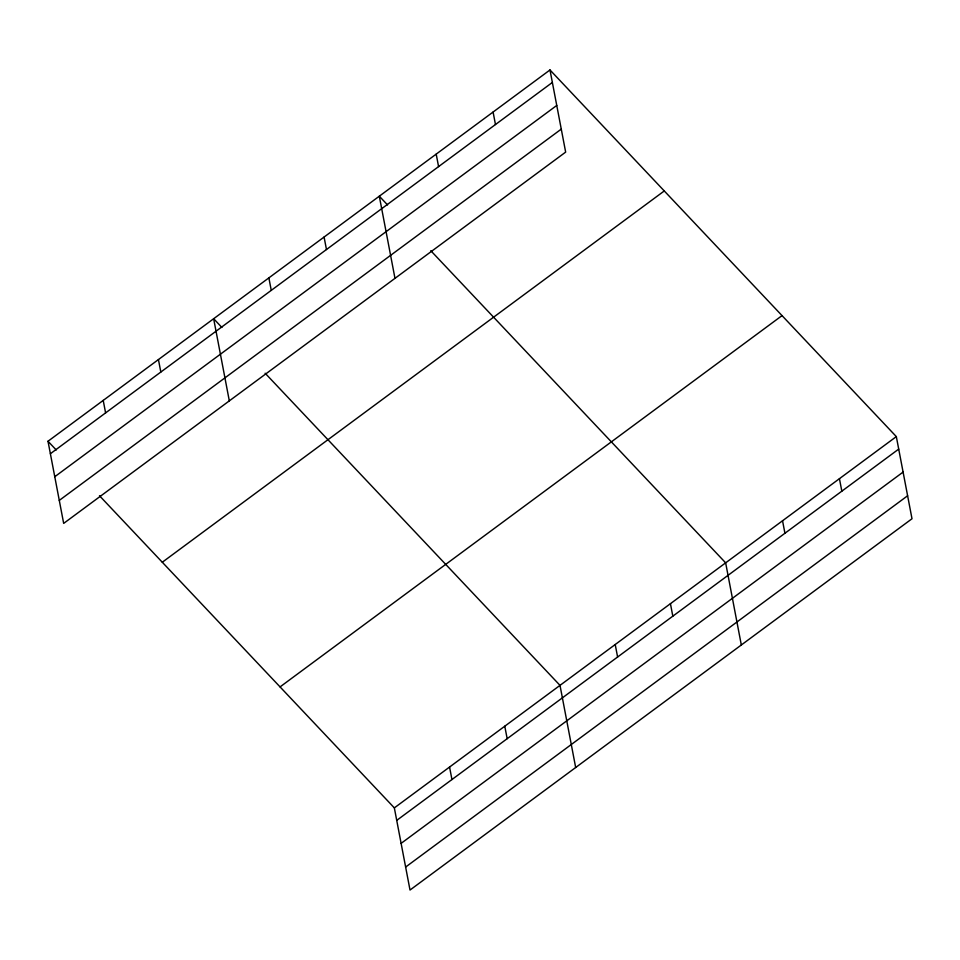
<?xml version="1.0" encoding="UTF-8"?>
<svg xmlns="http://www.w3.org/2000/svg" width="960" height="960" viewBox="0 0 960 960"><rect width="100%" height="100%" fill="white"/><g stroke="black" fill="none" stroke-linecap="round" stroke-linejoin="round"><path stroke-width="1.44" d="M549.984 69.96L565.656 152.112L63.672 523.392L48 441.252L549.984 69.96L896.328 436.608L912 518.748L410.016 890.04L394.344 807.888L99.48 495.744M50.388 453.732L552.36 82.452M54.768 476.724L556.752 105.444M59.28 500.4L561.264 129.12M162.3 562.236L664.272 190.956M280.056 686.904L782.04 315.612M394.344 807.888L896.328 436.608M396.732 820.38L898.716 449.1M401.112 843.372L903.096 472.08M405.636 867.048L907.62 495.768M387.54 204.924L379.308 196.2L394.98 278.34M430.788 250.704L725.652 562.848L741.324 644.988M221.892 327.444L213.648 318.72L229.32 400.872M265.14 373.224L560.004 685.368L575.676 767.508M48 441.252L56.232 449.964M839.436 478.692L841.824 491.172M782.544 520.764L784.932 533.256M670.44 603.684L672.816 616.176M615.216 644.532L617.604 657.012M493.092 112.044L495.468 124.536M436.2 154.116L438.576 166.608M504.78 726.216L507.168 738.696M449.568 767.052L451.944 779.544M324.084 237.048L326.472 249.528M268.872 277.884L271.26 290.376M158.436 359.568L160.824 372.06M103.212 400.404L105.6 412.896"/></g></svg>
